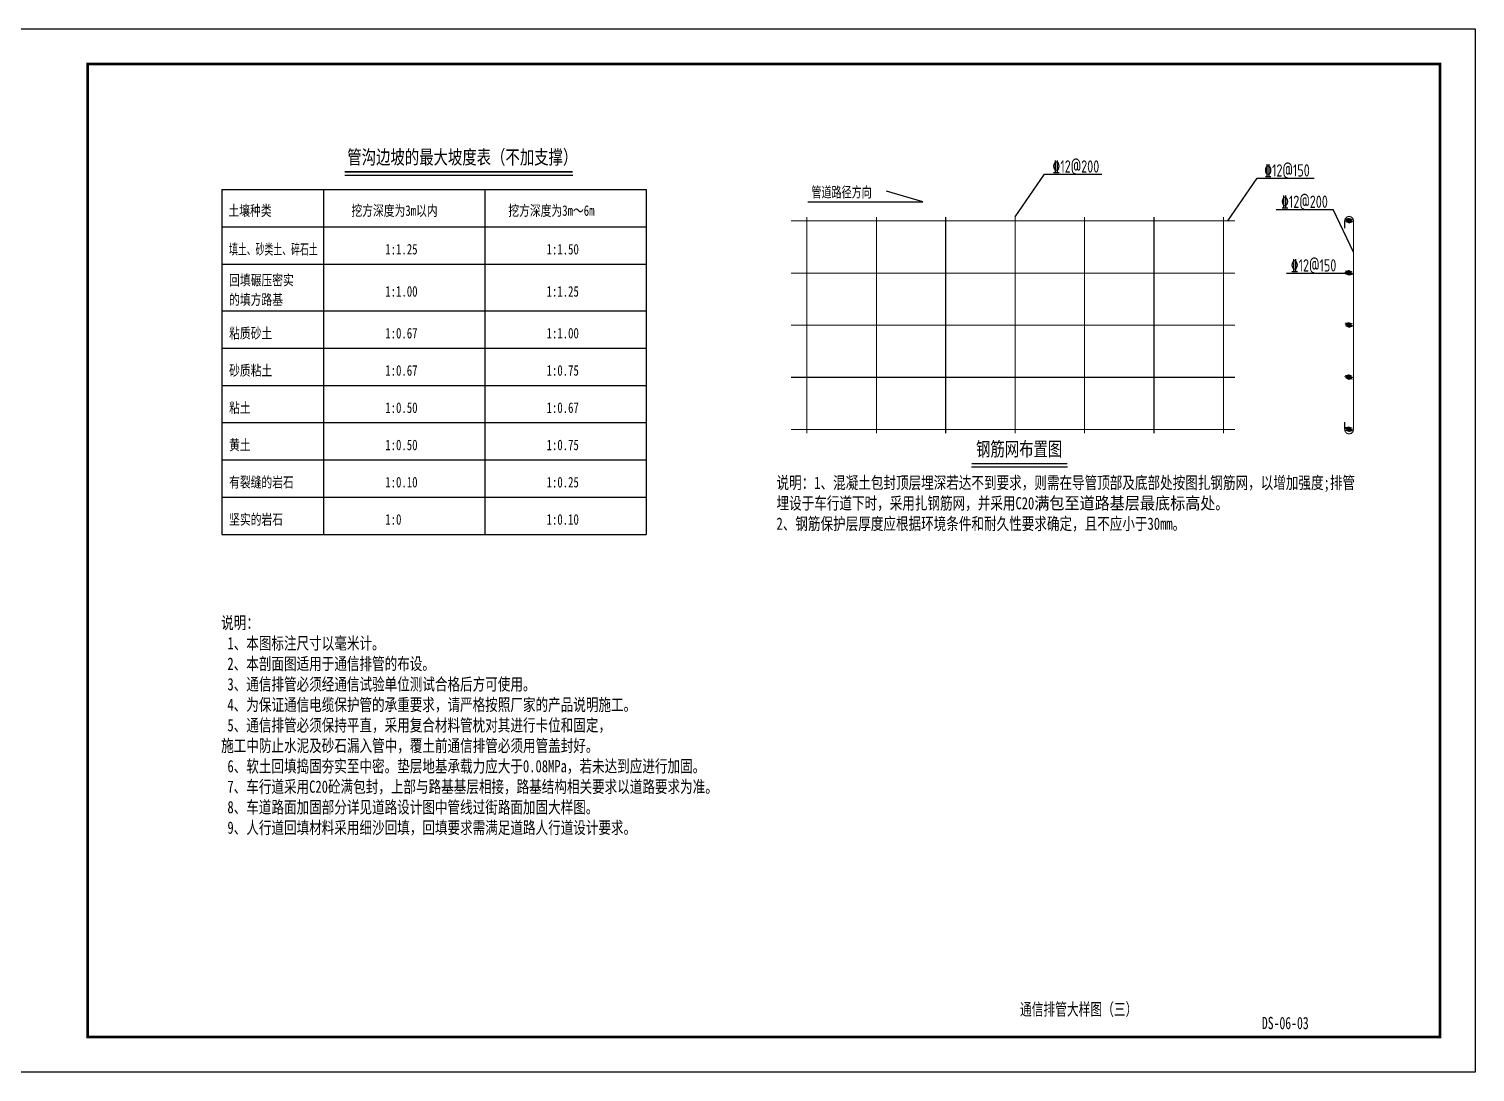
# Model space of a CAD drawing. Header units: millimetres. Extents: x 864899 to 866159, y 2547883 to 2548180.
# Drawn here: x 865746.9 to 866158.7, y 2547883 to 2548180 of the extents above; entities that cross this region are included whole.
import ezdxf
from ezdxf.enums import TextEntityAlignment as Align

# ---------------------------------------------------------------- set-up
doc = ezdxf.new("R2010")
doc.units = ezdxf.units.MM
doc.header["$LTSCALE"] = 1000
doc.layers.get('0').update_dxf_attribs({"linetype": 'CONTINUOUS'})
for name, color, linetype in [('0-TK', 7, 'CONTINUOUS'), ('文字', 3, 'CONTINUOUS'), ('标注引线', 3, 'CONTINUOUS'), ('轮廓', 7, 'CONTINUOUS'), ('钢筋', 4, 'CONTINUOUS')]:
    doc.layers.add(name, color=color, linetype=linetype)
doc.styles.add('GJ', font='tssdeng.shx', dxfattribs={"width": 0.75, "bigfont": 'hztxt.shx'})
doc.styles.add('HZTXT', font='仿宋_GB2312_0.ttf', dxfattribs={"width": 0.9, "height": 3})
doc.styles.add('ST', font='', dxfattribs={"width": 0.9})
doc.styles.add('仿宋', font='仿宋_GB2312_0.ttf', dxfattribs={"width": 0.7, "height": 3})
doc.styles.get('ST').set_extended_font_data('SimSun')

msp = doc.modelspace()

# ---------------------------------------------------------------- hatches: boundary and pattern name
at = {"layer": '钢筋'}
for points in [[(866122.2562, 2548125.86754), (866122.10308, 2548125.44782), (866123.26089, 2548125.44782)], [(866122.10308, 2548125.44782), (866122.2562, 2548125.01832), (866123.10269, 2548125.01832)], [(866122.10308, 2548125.44782), (866123.26089, 2548125.44782), (866123.10269, 2548125.01832)], [(866122.68316, 2548126.02594), (866122.2562, 2548125.86754), (866123.10269, 2548125.86754)], [(866122.2562, 2548125.86754), (866123.10269, 2548125.86754), (866123.26089, 2548125.44782)], [(866122.2562, 2548125.01832), (866123.10269, 2548125.01832), (866122.68316, 2548124.82653)], [(866122.2562, 2548110.99762), (866122.10308, 2548110.57555), (866123.26089, 2548110.57555)], [(866122.10308, 2548110.57555), (866122.2562, 2548110.1486), (866123.10269, 2548110.1486)], [(866122.10308, 2548110.57555), (866123.26089, 2548110.57555), (866123.10269, 2548110.1486)], [(866122.68316, 2548111.19196), (866122.2562, 2548110.99762), (866123.10269, 2548110.99762)], [(866122.2562, 2548110.99762), (866123.10269, 2548110.99762), (866123.26089, 2548110.57555)], [(866122.2562, 2548110.1486), (866123.10269, 2548110.1486), (866122.68316, 2548109.99743)], [(866122.2562, 2548096.16852), (866122.10308, 2548095.74157), (866123.26089, 2548095.74157)], [(866122.10308, 2548095.74157), (866122.2562, 2548095.3195), (866123.10269, 2548095.3195)], [(866122.10308, 2548095.74157), (866123.26089, 2548095.74157), (866123.10269, 2548095.3195)], [(866122.68316, 2548096.31969), (866122.2562, 2548096.16852), (866123.10269, 2548096.16852)], [(866122.2562, 2548096.16852), (866123.10269, 2548096.16852), (866123.26089, 2548095.74157)], [(866122.2562, 2548095.3195), (866123.10269, 2548095.3195), (866122.68316, 2548095.1275)], [(866122.2562, 2548081.29879), (866122.10308, 2548080.87184), (866123.26089, 2548080.87184)], [(866122.68316, 2548081.49059), (866122.2562, 2548081.29879), (866123.10269, 2548081.29879)], [(866122.2562, 2548081.29879), (866123.10269, 2548081.29879), (866123.26089, 2548080.87184)], [(866122.10308, 2548080.87184), (866122.2562, 2548080.48551), (866123.10269, 2548080.48551)], [(866122.10308, 2548080.87184), (866123.26089, 2548080.87184), (866123.10269, 2548080.48551)], [(866122.2562, 2548080.48551), (866123.10269, 2548080.48551), (866122.68316, 2548080.29118)], [(866122.2562, 2548066.46969), (866122.10308, 2548066.04274), (866123.26089, 2548066.04274)], [(866122.10308, 2548066.04274), (866122.2562, 2548065.61578), (866123.10269, 2548065.61578)], [(866122.10308, 2548066.04274), (866123.26089, 2548066.04274), (866123.10269, 2548065.61578)], [(866122.68316, 2548066.62086), (866122.2562, 2548066.46969), (866123.10269, 2548066.46969)], [(866122.2562, 2548066.46969), (866123.10269, 2548066.46969), (866123.26089, 2548066.04274)], [(866122.2562, 2548065.61578), (866123.10269, 2548065.61578), (866122.68316, 2548065.46227)]]:
    msp.add_hatch(color=256, dxfattribs=at).paths.add_polyline_path(points)

# ---------------------------------------------------------------- linework, layer by layer
at = {"linetype": 'Continuous', "const_width": 0.7}
msp.add_lwpolyline([(865763.65946, 2548169.95647), (866148.65946, 2548169.95647), (866148.65946, 2547892.95647), (865763.65946, 2547892.95647)], close=True, dxfattribs=at)
at = {"layer": '0-TK'}
msp.add_lwpolyline([(865738.65946, 2548179.95647), (866158.65946, 2548179.95647), (866158.65946, 2547882.95647), (865738.65946, 2547882.95647)], close=True, dxfattribs=at)
at = {"layer": '标注引线'}
for p, q in [((865901.77416, 2548138.26593), (865836.85749, 2548138.26593)), ((866042.60039, 2548055.19771), (866015.31757, 2548055.19771))]:
    msp.add_line(p, q, dxfattribs=at)
at = {"layer": '标注引线', "const_width": 0.4}
for points in [[(865901.77416, 2548139.26593), (865836.85749, 2548139.26593)], [(866042.60039, 2548056.19771), (866015.31757, 2548056.19771)]]:
    msp.add_lwpolyline(points, dxfattribs=at)
at = {"layer": '标注引线'}
for points in [[(865968.67247, 2548130.7325), (866001.4545, 2548130.7325)], [(866001.4545, 2548130.7325), (865991.06661, 2548133.74051)]]:
    msp.add_lwpolyline(points, dxfattribs=at)
at = {"layer": '轮廓'}
for p, q in [((865801.90415, 2548134.19217), (865922.64486, 2548134.19217)), ((865801.90415, 2548134.19217), (865801.90415, 2548112.98013)), ((865830.80554, 2548134.19217), (865830.80554, 2548112.98013)), ((865876.7252, 2548134.19217), (865876.7252, 2548112.98013)), ((865876.7252, 2548134.19217), (865876.7252, 2548112.98013)), ((865922.64486, 2548134.19217), (865922.64486, 2548112.98013)), ((865801.90415, 2548123.58619), (865922.64486, 2548123.58619)), ((865801.90415, 2548123.58615), (865922.64486, 2548123.58615)), ((865801.90415, 2548123.58615), (865801.90415, 2548089.07289)), ((865801.90415, 2548123.58603), (865801.90415, 2548089.07277)), ((865830.80554, 2548123.58615), (865830.80554, 2548089.07289)), ((865830.80554, 2548123.58603), (865830.80554, 2548089.07277)), ((865876.7252, 2548123.58615), (865876.7252, 2548089.07289)), ((865876.7252, 2548123.58615), (865876.7252, 2548089.07289)), ((865876.7252, 2548123.58603), (865876.7252, 2548089.07277)), ((865876.7252, 2548123.58603), (865876.7252, 2548089.07277)), ((865922.64486, 2548123.58615), (865922.64486, 2548089.07289)), ((865922.64486, 2548123.58603), (865922.64486, 2548089.07277)), ((865801.90415, 2548112.98013), (865922.64486, 2548112.98013)), ((865801.90415, 2548112.98013), (865922.64486, 2548112.98013)), ((865801.90415, 2548112.98009), (865801.90415, 2548078.46663)), ((865801.90415, 2548112.97997), (865801.90415, 2548078.46663)), ((865801.90415, 2548112.97997), (865801.90415, 2548078.46663)), ((865830.80554, 2548112.98009), (865830.80554, 2548078.46663)), ((865830.80554, 2548112.97997), (865830.80554, 2548078.46663)), ((865830.80554, 2548112.97997), (865830.80554, 2548078.46663)), ((865876.7252, 2548112.98009), (865876.7252, 2548078.46663)), ((865876.7252, 2548112.98009), (865876.7252, 2548078.46663)), ((865876.7252, 2548112.97997), (865876.7252, 2548078.46663)), ((865876.7252, 2548112.97997), (865876.7252, 2548078.46663)), ((865876.7252, 2548112.97997), (865876.7252, 2548078.46663)), ((865876.7252, 2548112.97997), (865876.7252, 2548078.46663)), ((865922.64486, 2548112.98009), (865922.64486, 2548078.46663)), ((865922.64486, 2548112.97997), (865922.64486, 2548078.46663)), ((865922.64486, 2548112.97997), (865922.64486, 2548078.46663)), ((865801.90415, 2548099.67891), (865922.64486, 2548099.67891)), ((865801.90415, 2548089.07277), (865922.64486, 2548089.07277)), ((865801.90415, 2548078.46663), (865922.64486, 2548078.46663)), ((865801.90415, 2548078.46663), (865801.90415, 2548036.04227)), ((865830.80554, 2548078.46663), (865830.80554, 2548036.04227)), ((865876.7252, 2548078.46663), (865876.7252, 2548036.04227)), ((865922.64486, 2548078.46663), (865922.64486, 2548036.04227)), ((865801.90415, 2548067.86073), (865922.64486, 2548067.86073)), ((865801.90415, 2548067.86073), (865922.64486, 2548067.86073)), ((865801.90415, 2548067.86069), (865801.90415, 2548036.04227)), ((865801.90415, 2548067.86057), (865801.90415, 2548036.04227)), ((865830.80554, 2548067.86069), (865830.80554, 2548036.04227)), ((865830.80554, 2548067.86057), (865830.80554, 2548036.04227)), ((865876.7252, 2548067.86069), (865876.7252, 2548036.04227)), ((865876.7252, 2548067.86057), (865876.7252, 2548036.04227)), ((865876.7252, 2548067.86057), (865876.7252, 2548036.04227)), ((865876.7252, 2548067.86057), (865876.7252, 2548036.04227)), ((865876.7252, 2548067.86057), (865876.7252, 2548036.04227)), ((865922.64486, 2548067.86057), (865922.64486, 2548036.04227)), ((865922.64486, 2548067.86057), (865922.64486, 2548036.04227)), ((865801.90415, 2548057.25455), (865922.64486, 2548057.25455)), ((865801.90415, 2548046.64841), (865922.64486, 2548046.64841)), ((865801.90415, 2548036.04227), (865922.64486, 2548036.04227))]:
    msp.add_line(p, q, dxfattribs=at)
at = {"layer": '钢筋'}
for points in [[(866027.70841, 2548126.44332), (866036.08985, 2548138.60973)], [(866036.08985, 2548138.60973), (866052.34903, 2548138.60973)], [(866088.25977, 2548125.32789), (866096.6336, 2548137.49196)], [(866096.6336, 2548137.49196), (866112.89278, 2548137.49196)], [(866102.00869, 2548128.56852), (866118.26787, 2548128.56852)], [(866124.07613, 2548116.40211), (866118.26787, 2548128.56852)], [(866104.99546, 2548110.45563), (866122.80308, 2548110.45563)]]:
    msp.add_lwpolyline(points, dxfattribs=at)
at = {"layer": '钢筋', "const_width": 0.3}
for points in [[(865968.43985, 2548126.44332), (865968.43985, 2548064.80485)], [(865988.21368, 2548126.44332), (865988.21368, 2548064.80485)], [(866007.93946, 2548126.44332), (866007.93946, 2548064.80485)], [(866027.70841, 2548126.44332), (866027.70841, 2548064.80485)], [(866047.48224, 2548126.44332), (866047.48224, 2548064.80485)], [(866067.25118, 2548126.44332), (866067.25118, 2548064.80485)], [(866087.02032, 2548126.44332), (866087.02032, 2548064.80485)], [(866124.07613, 2548125.32789), (866123.88433, 2548125.94196), (866123.41675, 2548126.40973), (866122.80308, 2548126.60153), (866122.14136, 2548126.40973), (866121.67847, 2548125.94196), (866121.52769, 2548125.32789)], [(866090.30001, 2548125.32789), (865963.92384, 2548125.32789)], [(866121.52769, 2548125.32789), (866121.52769, 2548123.16168)], [(866122.68316, 2548126.02594), (866122.2562, 2548125.86754), (866123.10269, 2548125.86754), (866122.68316, 2548126.02594)], [(866122.80308, 2548125.90582), (866122.37613, 2548125.74762), (866123.22261, 2548125.74762), (866122.80308, 2548125.90582)], [(866122.2562, 2548125.86754), (866122.10308, 2548125.44782), (866123.26089, 2548125.44782), (866122.2562, 2548125.86754)], [(866122.10308, 2548125.44782), (866122.2562, 2548125.01832), (866123.10269, 2548125.01832), (866122.10308, 2548125.44782)], [(866122.10308, 2548125.44782), (866123.26089, 2548125.44782), (866123.10269, 2548125.01832), (866122.10308, 2548125.44782)], [(866122.37613, 2548125.74762), (866122.223, 2548125.32789), (866123.38081, 2548125.32789), (866122.37613, 2548125.74762)], [(866123.38081, 2548125.32789), (866123.22261, 2548125.74762), (866122.80308, 2548125.90582), (866122.37613, 2548125.74762), (866122.223, 2548125.32789), (866122.37613, 2548124.8984), (866122.80308, 2548124.70661), (866123.22261, 2548124.8984), (866123.38081, 2548125.32789)], [(866122.223, 2548125.32789), (866122.37613, 2548124.8984), (866123.22261, 2548124.8984), (866122.223, 2548125.32789)], [(866122.223, 2548125.32789), (866123.38081, 2548125.32789), (866123.22261, 2548124.8984), (866122.223, 2548125.32789)], [(866122.2562, 2548125.86754), (866123.10269, 2548125.86754), (866123.26089, 2548125.44782), (866122.2562, 2548125.86754)], [(866122.2562, 2548125.01832), (866123.10269, 2548125.01832), (866122.68316, 2548124.82653), (866122.2562, 2548125.01832)], [(866122.37613, 2548125.74762), (866123.22261, 2548125.74762), (866123.38081, 2548125.32789), (866122.37613, 2548125.74762)], [(866122.37613, 2548124.8984), (866123.22261, 2548124.8984), (866122.80308, 2548124.70661), (866122.37613, 2548124.8984)], [(866124.07613, 2548125.32789), (866124.07613, 2548065.92282)], [(866090.30001, 2548110.45563), (865963.92384, 2548110.45563)], [(866122.68316, 2548111.19196), (866122.2562, 2548110.99762), (866123.10269, 2548110.99762), (866122.68316, 2548111.19196)], [(866122.80308, 2548111.07203), (866122.37613, 2548110.8777), (866123.22261, 2548110.8777), (866122.80308, 2548111.07203)], [(866122.2562, 2548110.99762), (866122.10308, 2548110.57555), (866123.26089, 2548110.57555), (866122.2562, 2548110.99762)], [(866122.10308, 2548110.57555), (866122.2562, 2548110.1486), (866123.10269, 2548110.1486), (866122.10308, 2548110.57555)], [(866122.10308, 2548110.57555), (866123.26089, 2548110.57555), (866123.10269, 2548110.1486), (866122.10308, 2548110.57555)], [(866122.37613, 2548110.8777), (866122.223, 2548110.45563), (866123.38081, 2548110.45563), (866122.37613, 2548110.8777)], [(866123.38081, 2548110.45563), (866123.22261, 2548110.8777), (866122.80308, 2548111.07203), (866122.37613, 2548110.8777), (866122.223, 2548110.45563), (866122.37613, 2548110.02868), (866122.80308, 2548109.8775), (866123.22261, 2548110.02868), (866123.38081, 2548110.45563)], [(866122.223, 2548110.45563), (866122.37613, 2548110.02868), (866123.22261, 2548110.02868), (866122.223, 2548110.45563)], [(866122.223, 2548110.45563), (866123.38081, 2548110.45563), (866123.22261, 2548110.02868), (866122.223, 2548110.45563)], [(866122.2562, 2548110.99762), (866123.10269, 2548110.99762), (866123.26089, 2548110.57555), (866122.2562, 2548110.99762)], [(866122.2562, 2548110.1486), (866123.10269, 2548110.1486), (866122.68316, 2548109.99743), (866122.2562, 2548110.1486)], [(866122.37613, 2548110.8777), (866123.22261, 2548110.8777), (866123.38081, 2548110.45563), (866122.37613, 2548110.8777)], [(866122.37613, 2548110.02868), (866123.22261, 2548110.02868), (866122.80308, 2548109.8775), (866122.37613, 2548110.02868)], [(866090.30001, 2548095.62164), (865963.92384, 2548095.62164)], [(866122.68316, 2548096.31969), (866122.2562, 2548096.16852), (866123.10269, 2548096.16852), (866122.68316, 2548096.31969)], [(866122.80308, 2548096.19977), (866122.37613, 2548096.0486), (866123.22261, 2548096.0486), (866122.80308, 2548096.19977)], [(866122.2562, 2548096.16852), (866122.10308, 2548095.74157), (866123.26089, 2548095.74157), (866122.2562, 2548096.16852)], [(866122.10308, 2548095.74157), (866122.2562, 2548095.3195), (866123.10269, 2548095.3195), (866122.10308, 2548095.74157)], [(866122.10308, 2548095.74157), (866123.26089, 2548095.74157), (866123.10269, 2548095.3195), (866122.10308, 2548095.74157)], [(866122.37613, 2548096.0486), (866122.223, 2548095.62164), (866123.38081, 2548095.62164), (866122.37613, 2548096.0486)], [(866123.38081, 2548095.62164), (866123.22261, 2548096.0486), (866122.80308, 2548096.19977), (866122.37613, 2548096.0486), (866122.223, 2548095.62164), (866122.37613, 2548095.19957), (866122.80308, 2548095.00758), (866123.22261, 2548095.19957), (866123.38081, 2548095.62164)], [(866122.223, 2548095.62164), (866122.37613, 2548095.19957), (866123.22261, 2548095.19957), (866122.223, 2548095.62164)], [(866122.223, 2548095.62164), (866123.38081, 2548095.62164), (866123.22261, 2548095.19957), (866122.223, 2548095.62164)], [(866122.2562, 2548096.16852), (866123.10269, 2548096.16852), (866123.26089, 2548095.74157), (866122.2562, 2548096.16852)], [(866122.2562, 2548095.3195), (866123.10269, 2548095.3195), (866122.68316, 2548095.1275), (866122.2562, 2548095.3195)], [(866122.37613, 2548096.0486), (866123.22261, 2548096.0486), (866123.38081, 2548095.62164), (866122.37613, 2548096.0486)], [(866122.37613, 2548095.19957), (866123.22261, 2548095.19957), (866122.80308, 2548095.00758), (866122.37613, 2548095.19957)], [(866122.68316, 2548081.49059), (866122.2562, 2548081.29879), (866123.10269, 2548081.29879), (866122.68316, 2548081.49059)], [(866122.80308, 2548081.37067), (866122.37613, 2548081.17887), (866123.22261, 2548081.17887), (866122.80308, 2548081.37067)], [(866122.2562, 2548081.29879), (866122.10308, 2548080.87184), (866123.26089, 2548080.87184), (866122.2562, 2548081.29879)], [(866122.37613, 2548081.17887), (866122.223, 2548080.75172), (866123.38081, 2548080.75172), (866122.37613, 2548081.17887)], [(866123.38081, 2548080.75172), (866123.22261, 2548081.17887), (866122.80308, 2548081.37067), (866122.37613, 2548081.17887), (866122.223, 2548080.75172), (866122.37613, 2548080.36559), (866122.80308, 2548080.17125), (866123.22261, 2548080.36559), (866123.38081, 2548080.75172)], [(866122.2562, 2548081.29879), (866123.10269, 2548081.29879), (866123.26089, 2548080.87184), (866122.2562, 2548081.29879)], [(866122.37613, 2548081.17887), (866123.22261, 2548081.17887), (866123.38081, 2548080.75172), (866122.37613, 2548081.17887)], [(866090.30001, 2548080.75172), (865963.92384, 2548080.75172)], [(866122.10308, 2548080.87184), (866122.2562, 2548080.48551), (866123.10269, 2548080.48551), (866122.10308, 2548080.87184)], [(866122.10308, 2548080.87184), (866123.26089, 2548080.87184), (866123.10269, 2548080.48551), (866122.10308, 2548080.87184)], [(866122.223, 2548080.75172), (866122.37613, 2548080.36559), (866123.22261, 2548080.36559), (866122.223, 2548080.75172)], [(866122.223, 2548080.75172), (866123.38081, 2548080.75172), (866123.22261, 2548080.36559), (866122.223, 2548080.75172)], [(866122.2562, 2548080.48551), (866123.10269, 2548080.48551), (866122.68316, 2548080.29118), (866122.2562, 2548080.48551)], [(866122.37613, 2548080.36559), (866123.22261, 2548080.36559), (866122.80308, 2548080.17125), (866122.37613, 2548080.36559)], [(866090.30001, 2548065.92282), (865963.92384, 2548065.92282)], [(866121.52769, 2548065.92282), (866121.52769, 2548068.04547)], [(866121.52769, 2548065.92282), (866121.67847, 2548065.26774), (866122.14136, 2548064.80485), (866122.80308, 2548064.64664), (866123.41675, 2548064.80485), (866123.88433, 2548065.26774), (866124.07613, 2548065.92282)], [(866122.68316, 2548066.62086), (866122.2562, 2548066.46969), (866123.10269, 2548066.46969), (866122.68316, 2548066.62086)], [(866122.80308, 2548066.50094), (866122.37613, 2548066.34977), (866123.22261, 2548066.34977), (866122.80308, 2548066.50094)], [(866122.2562, 2548066.46969), (866122.10308, 2548066.04274), (866123.26089, 2548066.04274), (866122.2562, 2548066.46969)], [(866122.10308, 2548066.04274), (866122.2562, 2548065.61578), (866123.10269, 2548065.61578), (866122.10308, 2548066.04274)], [(866122.10308, 2548066.04274), (866123.26089, 2548066.04274), (866123.10269, 2548065.61578), (866122.10308, 2548066.04274)], [(866122.37613, 2548066.34977), (866122.223, 2548065.92282), (866123.38081, 2548065.92282), (866122.37613, 2548066.34977)], [(866123.38081, 2548065.92282), (866123.22261, 2548066.34977), (866122.80308, 2548066.50094), (866122.37613, 2548066.34977), (866122.223, 2548065.92282), (866122.37613, 2548065.49586), (866122.80308, 2548065.34235), (866123.22261, 2548065.49586), (866123.38081, 2548065.92282)], [(866122.223, 2548065.92282), (866122.37613, 2548065.49586), (866123.22261, 2548065.49586), (866122.223, 2548065.92282)], [(866122.223, 2548065.92282), (866123.38081, 2548065.92282), (866123.22261, 2548065.49586), (866122.223, 2548065.92282)], [(866122.2562, 2548066.46969), (866123.10269, 2548066.46969), (866123.26089, 2548066.04274), (866122.2562, 2548066.46969)], [(866122.2562, 2548065.61578), (866123.10269, 2548065.61578), (866122.68316, 2548065.46227), (866122.2562, 2548065.61578)], [(866122.37613, 2548066.34977), (866123.22261, 2548066.34977), (866123.38081, 2548065.92282), (866122.37613, 2548066.34977)], [(866122.37613, 2548065.49586), (866123.22261, 2548065.49586), (866122.80308, 2548065.34235), (866122.37613, 2548065.49586)]]:
    msp.add_lwpolyline(points, dxfattribs=at)

# ---------------------------------------------------------------- texts
at = {"linetype": 'Continuous', "style": '仿宋', "width": 0.7}
for s, p in [('通信排管大样图（三）', (866045.79253, 2547900.89679)), ('DS-06-03', (866104.62692, 2547896.92665))]:
    msp.add_text(s, height=3.5, dxfattribs=at).set_placement(p, align=Align.MIDDLE)
at = {"char_height": 3.5, "width": 164.3539765, "attachment_point": 1, "style": 'ST'}
for s, insert in [('{\\W0.75;说明：1、混凝土包封顶层埋深若达不到要求，则需在导管顶部及底部处按图扎钢筋网，以增加强度;排管埋设于车行道下时，采用扎钢筋网，并采用C20}满包至道路基层最底标高处{\\W0.75;。\\P2、钢筋保护层厚度应根据环境条件和耐久性要求确定，且不应小于30mm。}', (865959.77881, 2548052.51137)), ('{\\W0.75;说明：\\P 1、本图标注尺寸以毫米计。\\P 2、本剖面图适用于通信排管的布设。\\P 3、通信排管必须经通信试验单位测试合格后方可使用。\\P 4、为保证通信电缆保护管的承重要求，请严格按照厂家的产品说明施工。\\P 5、通信排管必须保持平直，采用复合材料管枕对其进行卡位和固定，\\P施工中防止水泥及砂石漏入管中，覆土前通信排管必须用管盖封好。\\P 6、软土回填捣固夯实至中密。垫层地基承载力应大于0.08MPa，若未达到应进行加固。\\P \\C0;7、车行道采用C20砼满包封，上部与路基基层相接，路基结构相关要求以道路要求为准。\\P 8、车道路面加固部分详见道路设计图中管线过街路面加固大样图。\\P 9、人行道回填材料采用细沙回填，回填要求需满足道路人行道设计要求。}', (865801.66652, 2548012.64557))]:
    msp.add_mtext(s, dxfattribs=dict(at, insert=insert))
at = {"layer": '文字', "style": 'HZTXT'}
for s, height, width, p in [('管沟边坡的最大坡度表（不加支撑）', 4, 0.75, (865837.59258, 2548141.45463)), ('土壤种类', 3, 0.75, (865803.74851, 2548126.74078)), ('挖方深度为3m以内', 3, 0.75, (865838.75744, 2548126.74078)), ('挖方深度为3m～6m', 3, 0.75, (865883.42141, 2548126.74078)), ('填土、砂类土、碎石土', 3, 0.6, (865803.93243, 2548115.74388)), ('1:1.25', 3, 0.75, (865848.39693, 2548115.74388)), ('1:1.50', 3, 0.75, (865894.3166, 2548115.74388)), ('回填碾压密实', 3, 0.75, (865803.93243, 2548106.94012)), ('1:1.00', 3, 0.75, (865848.39693, 2548103.74173)), ('1:1.25', 3, 0.75, (865894.3166, 2548103.74173)), ('的填方路基', 3, 0.75, (865803.93243, 2548101.39924)), ('粘质砂土', 3, 0.75, (865803.93243, 2548091.83652)), ('1:0.67', 3, 0.75, (865848.39693, 2548091.83652)), ('1:1.00', 3, 0.75, (865894.3166, 2548091.83652)), ('砂质粘土', 3, 0.75, (865803.93243, 2548081.23038)), ('1:0.67', 3, 0.75, (865848.39693, 2548081.23038)), ('1:0.75', 3, 0.75, (865894.3166, 2548081.23038)), ('粘土', 3, 0.75, (865803.93243, 2548070.62448)), ('1:0.50', 3, 0.75, (865848.39693, 2548070.62448)), ('1:0.67', 3, 0.75, (865894.3166, 2548070.62448)), ('黄土', 3, 0.75, (865803.93243, 2548060.0183)), ('1:0.50', 3, 0.75, (865848.39693, 2548060.0183)), ('1:0.75', 3, 0.75, (865894.3166, 2548060.0183)), ('有裂缝的岩石', 3, 0.75, (865803.93243, 2548049.41216)), ('1:0.10', 3, 0.75, (865848.39693, 2548049.41216)), ('1:0.25', 3, 0.75, (865894.3166, 2548049.41216)), ('坚实的岩石', 3, 0.75, (865803.93243, 2548038.80602)), ('1:0', 3, 0.75, (865848.39693, 2548038.80602)), ('1:0.10', 3, 0.75, (865894.3166, 2548038.80602))]:
    msp.add_text(s, height=height, dxfattribs=dict(at, width=width)).set_placement(p)
for s, height, width, p in [('管道路径方向', 3, 0.7, (865978.31076, 2548133.54959)), ('钢筋网布置图', 4, 0.75, (866028.85266, 2548060.41974))]:
    msp.add_text(s, height=height, dxfattribs=dict(at, width=width)).set_placement(p, align=Align.MIDDLE)
at = {"layer": '钢筋', "style": 'GJ', "width": 0.75}
for s, p in [('%%13212@200', (866044.99509, 2548140.81279)), ('%%13212@150', (866105.10441, 2548139.69502)), ('%%13212@200', (866110.0738, 2548130.77158)), ('%%13212@150', (866112.66813, 2548112.65869))]:
    msp.add_text(s, height=3.5, dxfattribs=at).set_placement(p, align=Align.MIDDLE)

doc.saveas('drawing.dxf')
